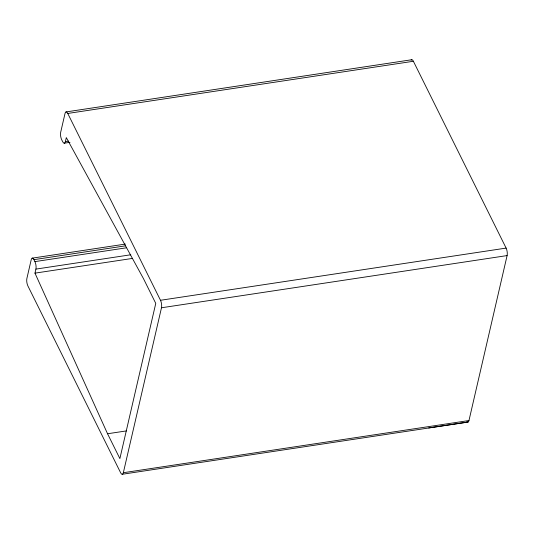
<?xml version="1.0" encoding="UTF-8"?>
<svg xmlns="http://www.w3.org/2000/svg" width="534" height="534" viewBox="0 0 534 534"><rect width="100%" height="100%" fill="white"/><g stroke="black" fill="none" stroke-linecap="round" stroke-linejoin="round"><path stroke-width="0.8" d="M413.383 61.27L67.751 113.455A5.347 1.909 81.4 0 0 65.028 113.468L60.696 132.212A5.347 1.909 81.4 0 0 61.684 139.701L62.658 141.657A5.347 1.909 81.4 0 0 65.375 141.643L66.309 137.605L143.432 278.554L155.761 303.392L119.876 458.593L107.548 433.755L34.97 273.141L35.905 269.103A5.347 1.909 81.4 0 0 34.917 261.62L33.949 259.664A5.347 1.909 81.4 0 0 31.226 259.671L26.894 278.421A5.347 1.909 81.4 0 0 27.881 285.904L120.617 472.73A5.347 1.909 81.4 0 0 123.341 472.717L468.972 420.532L507.106 255.579A5.347 1.909 81.4 0 0 506.119 248.096L413.383 61.27A5.347 1.909 81.4 0 0 411.107 60.168M123.341 472.717L161.482 307.771A5.347 1.909 81.4 0 0 160.494 300.282L67.751 113.455M65.989 111.94L411.814 59.728M65.375 141.643L68.679 141.143M64.22 143.199L69.981 142.331M32.187 258.149L125.37 244.078M33.949 259.664L125.51 245.834M34.917 261.62L126.478 247.796M35.905 269.103L130.77 254.778M34.97 273.141L132.312 258.443M160.494 300.282L506.119 248.096M161.482 307.771L507.106 255.579M107.548 433.755L126.518 430.891M122.186 474.272L467.811 422.087M428.695 427.934L468.011 422.06M468.972 420.532A5.347 1.909 81.4 0 1 466.99 421.653"/></g></svg>
